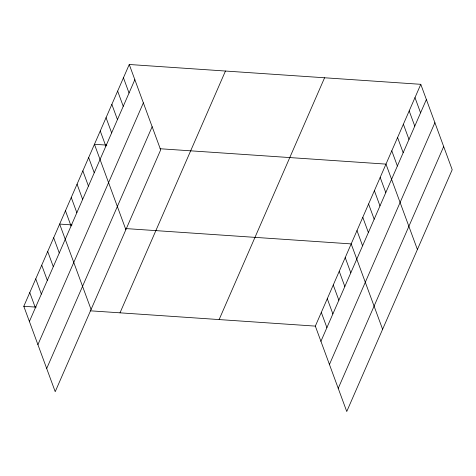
<?xml version="1.0" encoding="UTF-8"?>
<svg xmlns="http://www.w3.org/2000/svg" width="476" height="476" viewBox="0 0 476 476"><rect width="100%" height="100%" fill="white"/><g stroke="black" fill="none" stroke-linecap="round" stroke-linejoin="round"><path stroke-width="0.71" d="M129.252 64.492L160.668 149.886L55.216 391.683L23.8 306.288L129.252 64.492L420.784 84.317L452.2 169.712L346.748 411.508L315.332 326.114L420.784 84.317M29.393 321.496L134.845 79.694M37.913 344.654L143.365 102.858M46.696 368.519L152.147 126.723M120.006 312.833L225.457 71.037M219.127 319.575L324.578 77.778M320.925 341.322L426.377 99.526M329.446 364.479L434.897 122.683M338.228 388.345L443.68 146.548M106.844 145.126L94.45 144.287L125.872 229.676M160.049 148.744L385.982 164.113L417.398 249.501M72.043 224.922L59.655 224.077L91.071 309.471M125.979 228.587L351.187 243.902L382.603 329.297M23.8 306.288L36.188 307.133M90.125 310.798L315.332 326.114M414.983 97.616L420.576 112.824M409.182 110.914L414.774 126.122M403.38 124.212L408.979 139.42M397.585 137.516L403.178 152.719M391.784 150.815L397.377 166.017M380.181 177.411L385.78 192.613M374.386 190.709L379.979 205.912M368.585 204.008L374.178 219.21M362.783 217.306L368.376 232.514M356.982 230.604L362.581 245.812M345.207 257.605L350.8 272.813M339.233 271.308L344.826 286.51M333.26 285.011L338.852 300.213M327.28 298.714L332.879 313.916M321.306 312.417L326.899 327.619M123.451 77.79L129.044 92.999M117.649 91.089L123.248 106.297M111.854 104.387L117.447 119.595M106.053 117.685L111.646 132.893M100.252 130.989L105.845 146.191M88.655 157.586L94.248 172.788M82.854 170.884L88.447 186.086M77.052 184.182L82.645 199.385M71.251 197.48L76.844 212.683M65.456 210.779L71.049 225.987M53.675 237.78L59.274 252.988M47.701 251.483L53.294 266.685M41.727 265.186L47.32 280.388M35.754 278.888L41.347 294.091M29.774 292.585L35.367 307.793"/></g></svg>
